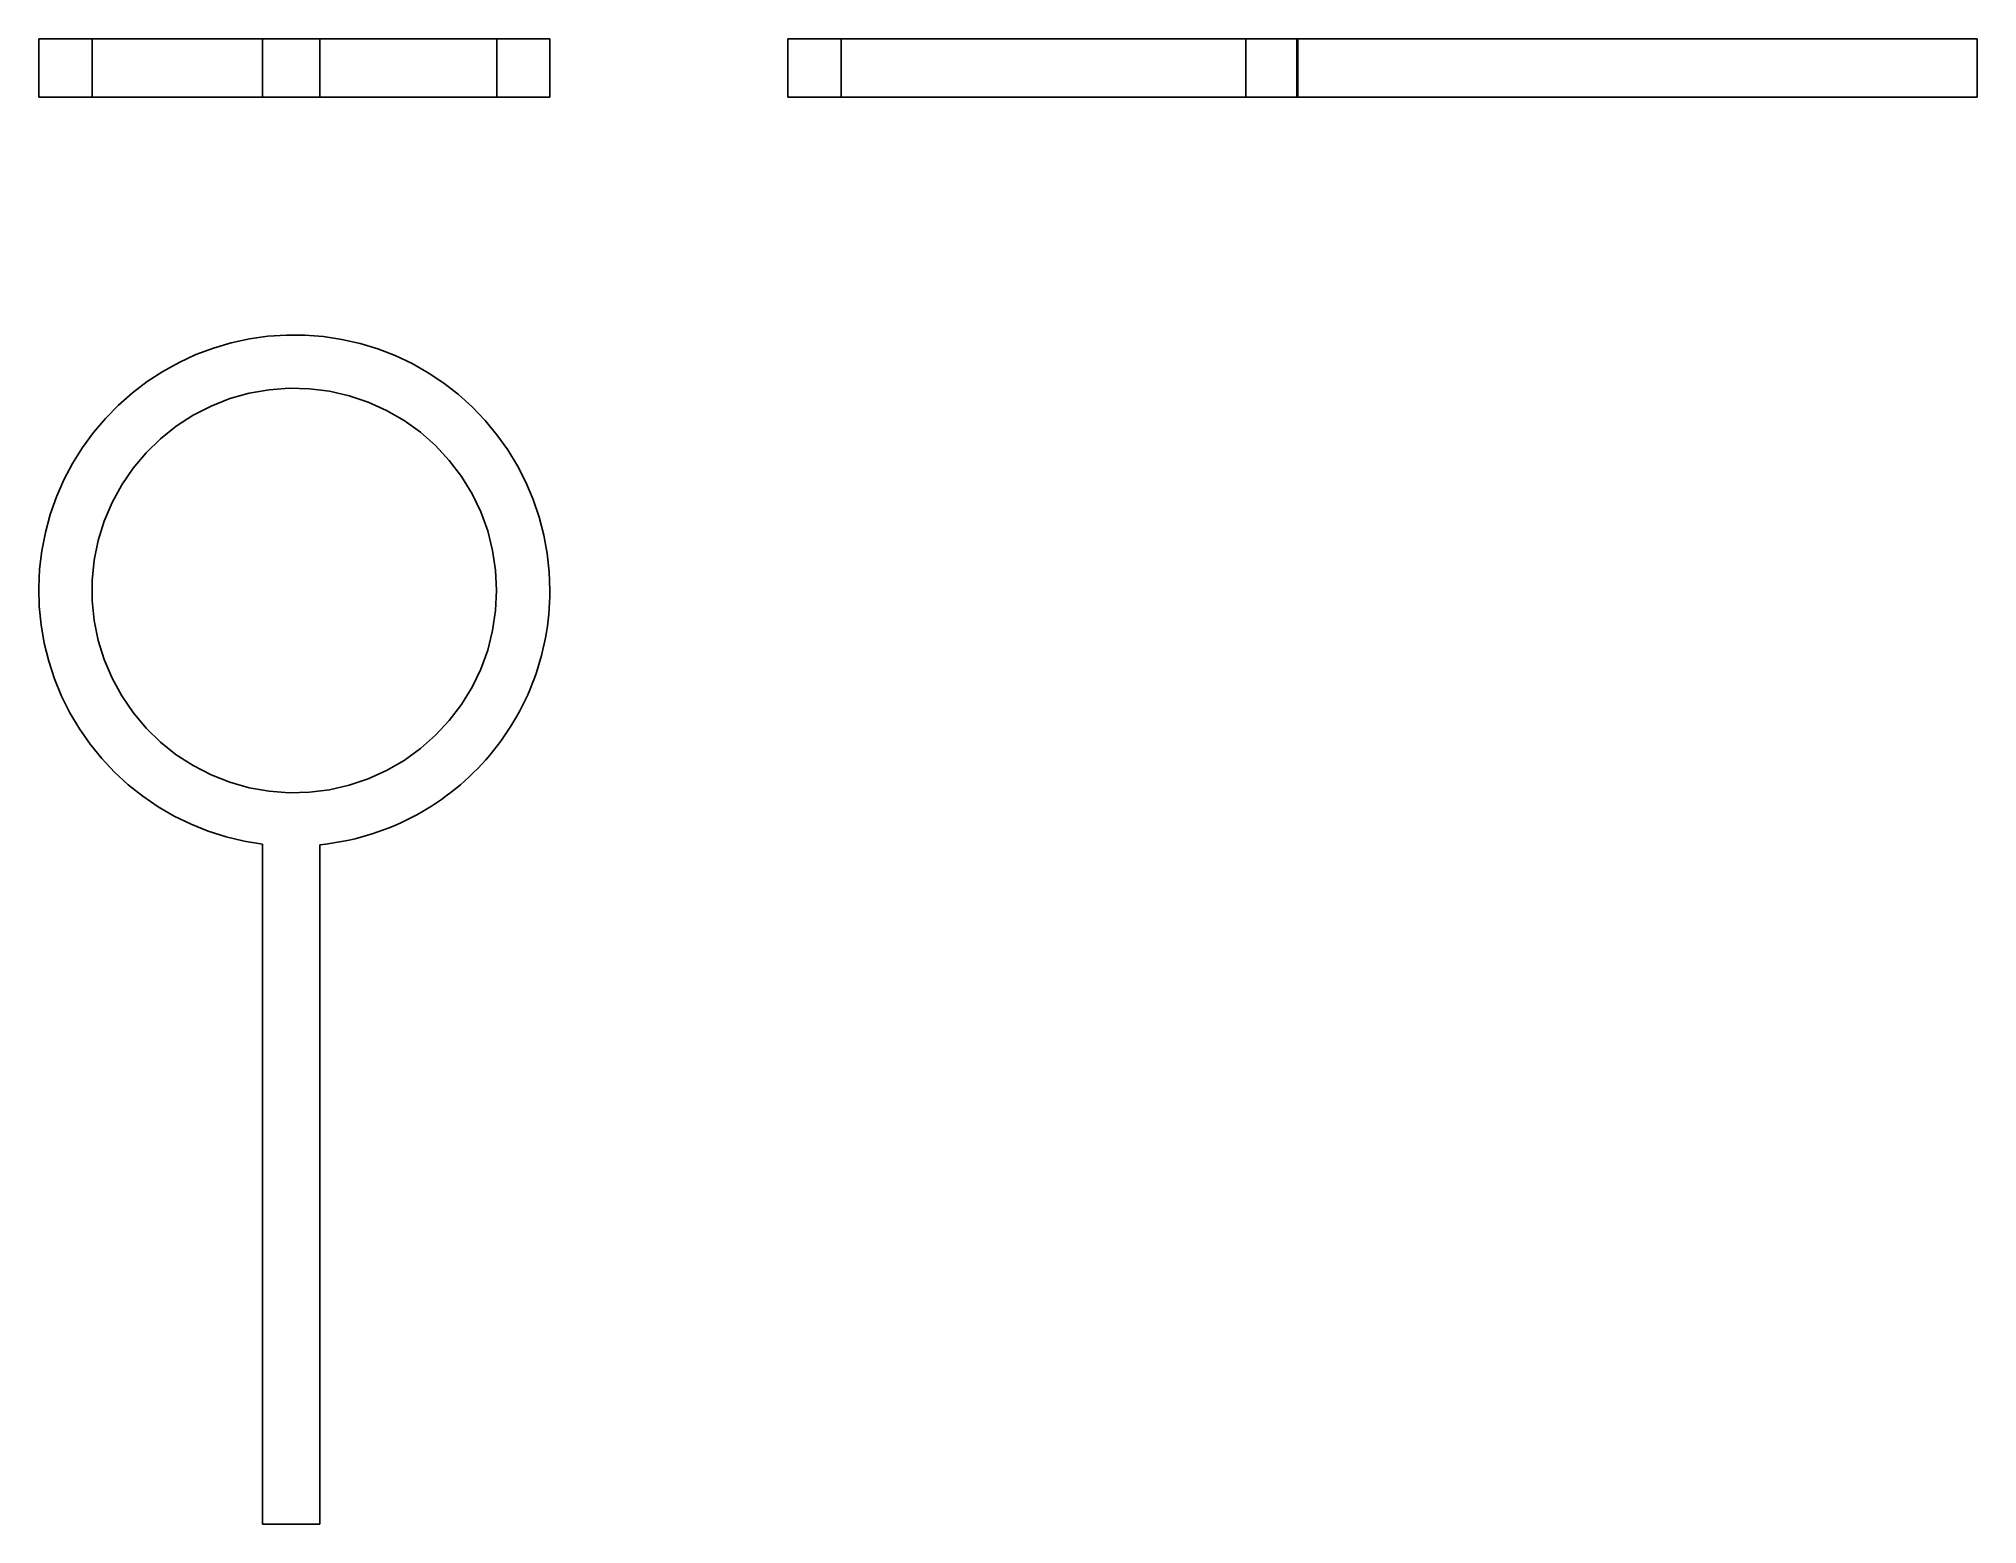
# Model space of a CAD drawing. Extents: x 0 to 1.56, y 0 to 1.19.
import ezdxf

# ---------------------------------------------------------------- set-up
doc = ezdxf.new("R2010")
doc.units = 0
doc.linetypes.add('HIDDEN', pattern=[0.047763, 0.031858, -0.015905])
for name, color, linetype in [('FRONT', 7, 'CONTINUOUS'), ('FRONT_HID', 7, 'HIDDEN'), ('LEFT', 7, 'CONTINUOUS'), ('LEFT_HID', 7, 'HIDDEN'), ('TOP', 7, 'CONTINUOUS')]:
    doc.layers.add(name, color=color, linetype=linetype)

msp = doc.modelspace()

# ---------------------------------------------------------------- linework, layer by layer
at = {"layer": 'FRONT'}
for p, q in [((0.410526, 1.193091), (0, 1.193091)), ((0, 1.193091), (0, 1.146216)), ((0.410526, 1.146216), (0.410526, 1.193091)), ((0.410526, 1.146216), (0, 1.146216))]:
    msp.add_line(p, q, dxfattribs=at)
at = {"layer": 'FRONT_HID', "linetype": 'HIDDEN'}
for p, q in [((0, 1.193091), (0.179688, 1.193091)), ((0.367763, 1.193091), (0.042763, 1.193091)), ((0.042763, 1.193091), (0.367763, 1.193091)), ((0.042763, 1.193091), (0.042763, 1.146216)), ((0.179688, 1.146216), (0.179688, 1.193091)), ((0.179688, 1.193091), (0.22574, 1.193091)), ((0.179688, 1.193091), (0.179688, 1.146216)), ((0.179688, 1.193091), (0.22574, 1.193091)), ((0.22574, 1.193091), (0.179688, 1.193091)), ((0.22574, 1.146216), (0.22574, 1.193091)), ((0.22574, 1.193091), (0.22574, 1.146216)), ((0.22574, 1.193091), (0.410526, 1.193091)), ((0.367763, 1.146216), (0.367763, 1.193091)), ((0, 1.146216), (0.179688, 1.146216)), ((0.367763, 1.146216), (0.042763, 1.146216)), ((0.042763, 1.146216), (0.367763, 1.146216)), ((0.179688, 1.146216), (0.22574, 1.146216)), ((0.179688, 1.146216), (0.22574, 1.146216)), ((0.22574, 1.146216), (0.179688, 1.146216)), ((0.22574, 1.146216), (0.410526, 1.146216))]:
    msp.add_line(p, q, dxfattribs=at)
at = {"layer": 'LEFT'}
for p, q in [((0.601579, 1.193091), (1.010506, 1.193091)), ((0.601579, 1.193091), (0.601579, 1.146216)), ((1.010506, 1.193091), (1.010506, 1.146216)), ((1.010506, 1.193091), (1.556842, 1.193091)), ((1.556842, 1.146216), (1.556842, 1.193091)), ((0.601579, 1.146216), (1.010506, 1.146216)), ((1.010506, 1.146216), (1.556842, 1.146216))]:
    msp.add_line(p, q, dxfattribs=at)
at = {"layer": 'LEFT_HID', "linetype": 'HIDDEN'}
for p, q in [((0.806842, 1.193091), (0.601579, 1.193091)), ((0.806842, 1.193091), (0.644342, 1.193091)), ((0.644342, 1.193091), (0.969342, 1.193091)), ((0.644342, 1.193091), (0.644342, 1.146216)), ((1.011081, 1.193091), (0.806842, 1.193091)), ((0.969342, 1.193091), (0.806842, 1.193091)), ((0.969342, 1.193091), (0.969342, 1.146216)), ((1.008755, 1.193091), (1.008714, 1.193091)), ((1.008714, 1.193091), (1.008755, 1.193091)), ((1.008795, 1.193091), (1.008755, 1.193091)), ((1.008755, 1.193091), (1.008795, 1.193091)), ((1.008836, 1.193091), (1.008795, 1.193091)), ((1.008795, 1.193091), (1.008836, 1.193091)), ((1.008876, 1.193091), (1.008836, 1.193091)), ((1.008836, 1.193091), (1.008876, 1.193091)), ((1.008916, 1.193091), (1.008876, 1.193091)), ((1.008876, 1.193091), (1.008916, 1.193091)), ((1.008957, 1.193091), (1.008916, 1.193091)), ((1.008916, 1.193091), (1.008957, 1.193091)), ((1.008997, 1.193091), (1.008957, 1.193091)), ((1.008957, 1.193091), (1.008997, 1.193091)), ((1.009038, 1.193091), (1.008997, 1.193091)), ((1.008997, 1.193091), (1.009038, 1.193091)), ((1.009078, 1.193091), (1.009038, 1.193091)), ((1.009038, 1.193091), (1.009078, 1.193091)), ((1.009119, 1.193091), (1.009078, 1.193091)), ((1.009078, 1.193091), (1.009119, 1.193091)), ((1.009159, 1.193091), (1.009119, 1.193091)), ((1.009119, 1.193091), (1.009159, 1.193091)), ((1.009199, 1.193091), (1.009159, 1.193091)), ((1.009159, 1.193091), (1.009199, 1.193091)), ((1.00924, 1.193091), (1.009199, 1.193091)), ((1.009199, 1.193091), (1.00924, 1.193091)), ((1.00928, 1.193091), (1.00924, 1.193091)), ((1.00924, 1.193091), (1.00928, 1.193091)), ((1.009321, 1.193091), (1.00928, 1.193091)), ((1.00928, 1.193091), (1.009321, 1.193091)), ((1.009361, 1.193091), (1.009321, 1.193091)), ((1.009321, 1.193091), (1.009361, 1.193091)), ((1.009401, 1.193091), (1.009361, 1.193091)), ((1.009361, 1.193091), (1.009401, 1.193091)), ((1.009442, 1.193091), (1.009401, 1.193091)), ((1.009401, 1.193091), (1.009442, 1.193091)), ((1.009482, 1.193091), (1.009442, 1.193091)), ((1.009442, 1.193091), (1.009482, 1.193091)), ((1.009523, 1.193091), (1.009482, 1.193091)), ((1.009482, 1.193091), (1.009523, 1.193091)), ((1.009563, 1.193091), (1.009523, 1.193091)), ((1.009523, 1.193091), (1.009563, 1.193091)), ((1.009603, 1.193091), (1.009563, 1.193091)), ((1.009563, 1.193091), (1.009603, 1.193091)), ((1.009644, 1.193091), (1.009603, 1.193091)), ((1.009603, 1.193091), (1.009644, 1.193091)), ((1.009684, 1.193091), (1.009644, 1.193091)), ((1.009644, 1.193091), (1.009684, 1.193091)), ((1.009725, 1.193091), (1.009684, 1.193091)), ((1.009684, 1.193091), (1.009725, 1.193091)), ((1.009765, 1.193091), (1.009725, 1.193091)), ((1.009725, 1.193091), (1.009765, 1.193091)), ((1.009805, 1.193091), (1.009765, 1.193091)), ((1.009765, 1.193091), (1.009805, 1.193091)), ((1.009846, 1.193091), (1.009805, 1.193091)), ((1.009805, 1.193091), (1.009846, 1.193091)), ((1.009886, 1.193091), (1.009846, 1.193091)), ((1.009846, 1.193091), (1.009886, 1.193091)), ((1.009927, 1.193091), (1.009886, 1.193091)), ((1.009886, 1.193091), (1.009927, 1.193091)), ((1.009967, 1.193091), (1.009927, 1.193091)), ((1.009927, 1.193091), (1.009967, 1.193091)), ((1.009967, 1.193091), (1.010506, 1.193091)), ((1.011081, 1.193091), (1.009967, 1.193091)), ((1.010506, 1.193091), (1.011081, 1.193091)), ((1.556842, 1.193091), (1.011081, 1.193091)), ((1.011081, 1.193091), (1.011081, 1.146216)), ((0.806842, 1.146216), (0.601579, 1.146216)), ((0.806842, 1.146216), (0.644342, 1.146216)), ((0.644342, 1.146216), (0.969342, 1.146216)), ((1.011081, 1.146216), (0.806842, 1.146216)), ((0.969342, 1.146216), (0.806842, 1.146216)), ((1.008755, 1.146216), (1.008714, 1.146216)), ((1.008714, 1.146216), (1.008755, 1.146216)), ((1.008795, 1.146216), (1.008755, 1.146216)), ((1.008755, 1.146216), (1.008795, 1.146216)), ((1.008836, 1.146216), (1.008795, 1.146216)), ((1.008795, 1.146216), (1.008836, 1.146216)), ((1.008876, 1.146216), (1.008836, 1.146216)), ((1.008836, 1.146216), (1.008876, 1.146216)), ((1.008916, 1.146216), (1.008876, 1.146216)), ((1.008876, 1.146216), (1.008916, 1.146216)), ((1.008957, 1.146216), (1.008916, 1.146216)), ((1.008916, 1.146216), (1.008957, 1.146216)), ((1.008997, 1.146216), (1.008957, 1.146216)), ((1.008957, 1.146216), (1.008997, 1.146216)), ((1.009038, 1.146216), (1.008997, 1.146216)), ((1.008997, 1.146216), (1.009038, 1.146216)), ((1.009078, 1.146216), (1.009038, 1.146216)), ((1.009038, 1.146216), (1.009078, 1.146216)), ((1.009119, 1.146216), (1.009078, 1.146216)), ((1.009078, 1.146216), (1.009119, 1.146216)), ((1.009159, 1.146216), (1.009119, 1.146216)), ((1.009119, 1.146216), (1.009159, 1.146216)), ((1.009199, 1.146216), (1.009159, 1.146216)), ((1.009159, 1.146216), (1.009199, 1.146216)), ((1.00924, 1.146216), (1.009199, 1.146216)), ((1.009199, 1.146216), (1.00924, 1.146216)), ((1.00928, 1.146216), (1.00924, 1.146216)), ((1.00924, 1.146216), (1.00928, 1.146216)), ((1.009321, 1.146216), (1.00928, 1.146216)), ((1.00928, 1.146216), (1.009321, 1.146216)), ((1.009361, 1.146216), (1.009321, 1.146216)), ((1.009321, 1.146216), (1.009361, 1.146216)), ((1.009401, 1.146216), (1.009361, 1.146216)), ((1.009361, 1.146216), (1.009401, 1.146216)), ((1.009442, 1.146216), (1.009401, 1.146216)), ((1.009401, 1.146216), (1.009442, 1.146216)), ((1.009482, 1.146216), (1.009442, 1.146216)), ((1.009442, 1.146216), (1.009482, 1.146216)), ((1.009523, 1.146216), (1.009482, 1.146216)), ((1.009482, 1.146216), (1.009523, 1.146216)), ((1.009563, 1.146216), (1.009523, 1.146216)), ((1.009523, 1.146216), (1.009563, 1.146216)), ((1.009603, 1.146216), (1.009563, 1.146216)), ((1.009563, 1.146216), (1.009603, 1.146216)), ((1.009644, 1.146216), (1.009603, 1.146216)), ((1.009603, 1.146216), (1.009644, 1.146216)), ((1.009684, 1.146216), (1.009644, 1.146216)), ((1.009644, 1.146216), (1.009684, 1.146216)), ((1.009725, 1.146216), (1.009684, 1.146216)), ((1.009684, 1.146216), (1.009725, 1.146216)), ((1.009765, 1.146216), (1.009725, 1.146216)), ((1.009725, 1.146216), (1.009765, 1.146216)), ((1.009805, 1.146216), (1.009765, 1.146216)), ((1.009765, 1.146216), (1.009805, 1.146216)), ((1.009846, 1.146216), (1.009805, 1.146216)), ((1.009805, 1.146216), (1.009846, 1.146216)), ((1.009886, 1.146216), (1.009846, 1.146216)), ((1.009846, 1.146216), (1.009886, 1.146216)), ((1.009927, 1.146216), (1.009886, 1.146216)), ((1.009886, 1.146216), (1.009927, 1.146216)), ((1.009967, 1.146216), (1.009927, 1.146216)), ((1.009927, 1.146216), (1.009967, 1.146216)), ((1.009967, 1.146216), (1.010506, 1.146216)), ((1.011081, 1.146216), (1.009967, 1.146216)), ((1.010506, 1.146216), (1.011081, 1.146216)), ((1.556842, 1.146216), (1.011081, 1.146216))]:
    msp.add_line(p, q, dxfattribs=at)
at = {"layer": 'TOP'}
for p, q in [((0.169148, 0.952063), (0.154543, 0.948901)), ((0.183945, 0.954154), (0.169148, 0.952063)), ((0.198854, 0.955163), (0.183945, 0.954154)), ((0.213797, 0.955085), (0.198854, 0.955163)), ((0.228695, 0.95392), (0.213797, 0.955085)), ((0.243468, 0.951674), (0.228695, 0.95392)), ((0.258039, 0.948359), (0.243468, 0.951674)), ((0.126216, 0.939437), (0.112643, 0.933185)), ((0.140207, 0.944685), (0.126216, 0.939437)), ((0.154543, 0.948901), (0.140207, 0.944685)), ((0.272331, 0.943993), (0.258039, 0.948359)), ((0.286266, 0.938599), (0.272331, 0.943993)), ((0.299773, 0.932205), (0.286266, 0.938599)), ((0.099561, 0.925962), (0.08704, 0.917806)), ((0.112643, 0.933185), (0.099561, 0.925962)), ((0.312778, 0.924846), (0.299773, 0.932205)), ((0.325214, 0.91656), (0.312778, 0.924846)), ((0.075145, 0.908761), (0.063939, 0.898875)), ((0.08704, 0.917806), (0.075145, 0.908761)), ((0.153498, 0.904038), (0.138418, 0.89812)), ((0.169092, 0.908426), (0.153498, 0.904038)), ((0.185046, 0.911239), (0.169092, 0.908426)), ((0.201201, 0.912449), (0.185046, 0.911239)), ((0.217396, 0.912046), (0.201201, 0.912449)), ((0.23347, 0.910031), (0.217396, 0.912046)), ((0.249263, 0.906426), (0.23347, 0.910031)), ((0.26462, 0.901267), (0.249263, 0.906426)), ((0.337013, 0.907391), (0.325214, 0.91656)), ((0.348115, 0.897388), (0.337013, 0.907391)), ((0.053483, 0.888199), (0.043831, 0.876792)), ((0.063939, 0.898875), (0.053483, 0.888199)), ((0.124002, 0.890729), (0.110394, 0.88194)), ((0.138418, 0.89812), (0.124002, 0.890729)), ((0.279386, 0.894604), (0.26462, 0.901267)), ((0.293416, 0.886504), (0.279386, 0.894604)), ((0.358459, 0.886603), (0.348115, 0.897388)), ((0.043831, 0.876792), (0.035034, 0.864712)), ((0.097728, 0.871839), (0.086131, 0.860528)), ((0.110394, 0.88194), (0.097728, 0.871839)), ((0.306569, 0.877048), (0.293416, 0.886504)), ((0.318715, 0.866328), (0.306569, 0.877048)), ((0.367991, 0.875095), (0.358459, 0.886603)), ((0.376661, 0.862924), (0.367991, 0.875095)), ((0.035034, 0.864712), (0.027139, 0.852024)), ((0.086131, 0.860528), (0.075718, 0.848118)), ((0.329734, 0.854453), (0.318715, 0.866328)), ((0.384422, 0.850154), (0.376661, 0.862924)), ((0.027139, 0.852024), (0.020189, 0.838795)), ((0.075718, 0.848118), (0.066592, 0.834733)), ((0.339516, 0.84154), (0.329734, 0.854453)), ((0.347963, 0.827716), (0.339516, 0.84154)), ((0.391234, 0.836854), (0.384422, 0.850154)), ((0.020189, 0.838795), (0.014219, 0.825096)), ((0.066592, 0.834733), (0.058844, 0.820506)), ((0.354992, 0.813121), (0.347963, 0.827716)), ((0.39706, 0.823093), (0.391234, 0.836854)), ((0.009262, 0.810999), (0.005343, 0.796579)), ((0.014219, 0.825096), (0.009262, 0.810999)), ((0.058844, 0.820506), (0.052552, 0.805578)), ((0.360532, 0.797898), (0.354992, 0.813121)), ((0.40187, 0.808945), (0.39706, 0.823093)), ((0.005343, 0.796579), (0.002485, 0.781912)), ((0.052552, 0.805578), (0.047777, 0.790098)), ((0.36453, 0.782199), (0.360532, 0.797898)), ((0.405637, 0.794484), (0.40187, 0.808945)), ((0.408342, 0.779788), (0.405637, 0.794484)), ((0.002485, 0.781912), (0.0007, 0.767075)), ((0.047777, 0.790098), (0.044567, 0.774219)), ((0.366944, 0.76618), (0.36453, 0.782199)), ((0.409971, 0.764933), (0.408342, 0.779788)), ((0.0007, 0.767075), (0, 0.752148)), ((0.044567, 0.774219), (0.042954, 0.7581)), ((0.367752, 0.75), (0.366944, 0.76618)), ((0.410515, 0.75), (0.409971, 0.764933)), ((0, 0.752148), (0.000388, 0.73721)), ((0.042954, 0.7581), (0.042954, 0.7419)), ((0.366944, 0.73382), (0.367752, 0.75)), ((0.410459, 0.745208), (0.410515, 0.75)), ((0.000388, 0.73721), (0.001861, 0.722339)), ((0.042954, 0.7419), (0.044567, 0.725781)), ((0.36453, 0.717801), (0.366944, 0.73382)), ((0.409621, 0.730859), (0.410012, 0.735635)), ((0.410012, 0.735635), (0.410291, 0.740419)), ((0.410291, 0.740419), (0.410459, 0.745208)), ((0.001861, 0.722339), (0.004412, 0.707615)), ((0.044567, 0.725781), (0.047777, 0.709902)), ((0.360532, 0.702102), (0.36453, 0.717801)), ((0.406945, 0.711884), (0.40778, 0.716603)), ((0.40778, 0.716603), (0.408504, 0.72134)), ((0.408504, 0.72134), (0.409118, 0.726093)), ((0.409118, 0.726093), (0.409621, 0.730859)), ((0.004412, 0.707615), (0.008028, 0.693116)), ((0.047777, 0.709902), (0.052552, 0.694422)), ((0.354992, 0.686879), (0.360532, 0.702102)), ((0.403783, 0.697862), (0.404946, 0.702511)), ((0.404946, 0.702511), (0.406, 0.707186)), ((0.406, 0.707186), (0.406945, 0.711884)), ((0.008028, 0.693116), (0.012689, 0.678918)), ((0.052552, 0.694422), (0.058844, 0.679494)), ((0.347963, 0.672284), (0.354992, 0.686879)), ((0.399647, 0.684096), (0.401133, 0.688652)), ((0.401133, 0.688652), (0.402512, 0.693242)), ((0.402512, 0.693242), (0.403783, 0.697862)), ((0.012689, 0.678918), (0.018371, 0.665097)), ((0.058844, 0.679494), (0.066592, 0.665267)), ((0.339516, 0.65846), (0.347963, 0.672284)), ((0.392655, 0.666255), (0.394559, 0.670653)), ((0.394559, 0.670653), (0.396359, 0.675094)), ((0.396359, 0.675094), (0.398056, 0.679576)), ((0.398056, 0.679576), (0.399647, 0.684096)), ((0.018371, 0.665097), (0.025043, 0.651726)), ((0.066592, 0.665267), (0.075718, 0.651882)), ((0.329734, 0.645547), (0.339516, 0.65846)), ((0.386334, 0.653345), (0.388541, 0.657599)), ((0.388541, 0.657599), (0.390649, 0.661903)), ((0.390649, 0.661903), (0.392655, 0.666255)), ((0.025043, 0.651726), (0.03267, 0.638876)), ((0.03267, 0.638876), (0.041212, 0.626615)), ((0.075718, 0.651882), (0.086131, 0.639472)), ((0.086131, 0.639472), (0.097728, 0.628161)), ((0.318715, 0.633672), (0.329734, 0.645547)), ((0.376532, 0.63688), (0.379126, 0.640909)), ((0.379126, 0.640909), (0.381625, 0.644998)), ((0.381625, 0.644998), (0.384029, 0.649144)), ((0.384029, 0.649144), (0.386334, 0.653345)), ((0.041212, 0.626615), (0.050623, 0.615007)), ((0.097728, 0.628161), (0.110394, 0.61806)), ((0.293416, 0.613496), (0.306569, 0.622952)), ((0.306569, 0.622952), (0.318715, 0.633672)), ((0.365237, 0.621401), (0.368195, 0.62517)), ((0.368195, 0.62517), (0.371065, 0.629008)), ((0.371065, 0.629008), (0.373844, 0.632912)), ((0.373844, 0.632912), (0.376532, 0.63688)), ((0.050623, 0.615007), (0.060854, 0.604116)), ((0.110394, 0.61806), (0.124002, 0.609271)), ((0.124002, 0.609271), (0.138418, 0.60188)), ((0.279386, 0.605396), (0.293416, 0.613496)), ((0.352547, 0.607042), (0.355845, 0.610519)), ((0.355845, 0.610519), (0.35906, 0.614073)), ((0.35906, 0.614073), (0.362191, 0.617701)), ((0.362191, 0.617701), (0.365237, 0.621401)), ((0.060854, 0.604116), (0.07185, 0.593997)), ((0.07185, 0.593997), (0.083554, 0.584705)), ((0.138418, 0.60188), (0.153498, 0.595962)), ((0.153498, 0.595962), (0.169092, 0.591574)), ((0.23347, 0.589969), (0.249263, 0.593574)), ((0.249263, 0.593574), (0.26462, 0.598733)), ((0.26462, 0.598733), (0.279386, 0.605396)), ((0.334894, 0.590859), (0.338574, 0.593929)), ((0.338574, 0.593929), (0.342181, 0.597084)), ((0.342181, 0.597084), (0.345714, 0.600322)), ((0.345714, 0.600322), (0.34917, 0.603642)), ((0.34917, 0.603642), (0.352547, 0.607042)), ((0.083554, 0.584705), (0.095902, 0.576289)), ((0.095902, 0.576289), (0.108829, 0.568794)), ((0.169092, 0.591574), (0.185046, 0.588761)), ((0.185046, 0.588761), (0.201201, 0.587551)), ((0.201201, 0.587551), (0.217396, 0.587954)), ((0.217396, 0.587954), (0.23347, 0.589969)), ((0.311404, 0.574317), (0.315477, 0.576843)), ((0.315477, 0.576843), (0.319489, 0.579463)), ((0.319489, 0.579463), (0.323439, 0.582177)), ((0.323439, 0.582177), (0.327325, 0.584981)), ((0.327325, 0.584981), (0.331144, 0.587876)), ((0.331144, 0.587876), (0.334894, 0.590859)), ((0.108829, 0.568794), (0.122268, 0.562259)), ((0.122268, 0.562259), (0.136147, 0.556719)), ((0.281406, 0.559386), (0.285835, 0.561216)), ((0.285835, 0.561216), (0.29022, 0.563149)), ((0.29022, 0.563149), (0.294559, 0.565183)), ((0.294559, 0.565183), (0.298849, 0.567319)), ((0.298849, 0.567319), (0.303088, 0.569553)), ((0.303088, 0.569553), (0.307274, 0.571886)), ((0.307274, 0.571886), (0.311404, 0.574317)), ((0.136147, 0.556719), (0.150391, 0.552204)), ((0.150391, 0.552204), (0.164927, 0.548737)), ((0.164927, 0.548737), (0.179676, 0.546336)), ((0.179676, 0.546336), (0.179676, 0)), ((0.225729, 0.545761), (0.230491, 0.546294)), ((0.225729, 0), (0.225729, 0.545761)), ((0.230491, 0.546294), (0.23524, 0.546939)), ((0.23524, 0.546939), (0.239972, 0.547695)), ((0.239972, 0.547695), (0.244686, 0.54856)), ((0.244686, 0.54856), (0.249377, 0.549536)), ((0.249377, 0.549536), (0.254045, 0.550621)), ((0.254045, 0.550621), (0.258686, 0.551814)), ((0.258686, 0.551814), (0.263299, 0.553115)), ((0.263299, 0.553115), (0.267879, 0.554524)), ((0.267879, 0.554524), (0.272425, 0.556039)), ((0.272425, 0.556039), (0.276935, 0.55766)), ((0.276935, 0.55766), (0.281406, 0.559386)), ((0.179676, 0), (0.225729, 0))]:
    msp.add_line(p, q, dxfattribs=at)

doc.saveas('drawing.dxf')
